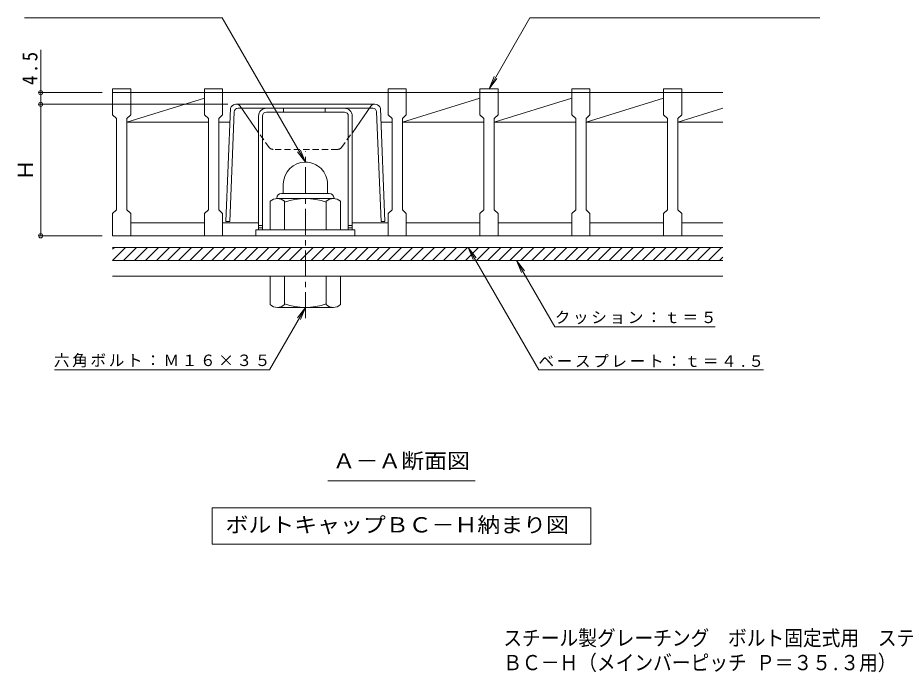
# Model space of a CAD drawing. Units: millimetres, scale not verified. Extents: x -343 to 383, y -270 to 273.
# Drawn here: x -343.1 to -1.9, y -270.3 to -18.9 of the extents above; entities that cross this region are included whole.
import ezdxf
from ezdxf.enums import TextEntityAlignment as Align

# ---------------------------------------------------------------- set-up
doc = ezdxf.new("R2010")
doc.units = ezdxf.units.MM
doc.header["$LTSCALE"] = 2
doc.header["$PDMODE"] = 32
doc.header["$PDSIZE"] = 1.6
doc.linetypes.add('CHAIN1', pattern=[8, 5, -1, 1, -1])
doc.linetypes.add('DASHED1', pattern=[1.8, 1.2, -0.6])
for name, color, linetype, lineweight in [('D-1', 2, 'Continuous', 18), ('D-2', 3, 'Continuous', 18), ('D-4', 7, 'Continuous', 18), ('D-5', 7, 'Continuous', 18), ('D-8', 4, 'Continuous', 18), ('D-9', 2, 'Continuous', 18)]:
    doc.layers.add(name, color=color, linetype=linetype, lineweight=lineweight)
doc.layers.add('F-5_F-5ﾚｲﾔ', color=2, linetype='Continuous')
doc.styles.add('ＭＳ ゴシック', font='')
doc.styles.get('ＭＳ ゴシック').set_extended_font_data('MS Gothic')

msp = doc.modelspace()

# ---------------------------------------------------------------- linework, layer by layer
at = {"layer": 'D-1', "linetype": 'CHAIN1'}
msp.add_line((-232.509, -134.302), (-232.509, -70.115), dxfattribs=at)
at = {"layer": 'D-1'}
for p, q in [((-241.009, -82.809), (-241.009, -86.309)), ((-224.009, -82.799), (-224.009, -86.309)), ((-243.509, -88.109), (-243.509, -88.309)), ((-221.759, -88.309), (-243.259, -88.309)), ((-241.709, -86.309), (-223.309, -86.309)), ((-221.509, -88.109), (-221.509, -88.309)), ((-246.01, -100.309), (-246.01, -89.347)), ((-240.509, -100.309), (-240.509, -89.347)), ((-224.509, -100.309), (-224.509, -89.347)), ((-219.009, -100.309), (-219.009, -89.347)), ((-213.51, -100.309), (-251.509, -100.309)), ((-251.509, -102.609), (-251.509, -100.309)), ((-213.51, -102.609), (-213.51, -100.309)), ((-306.684, -112.109), (-301.684, -107.109)), ((-306.609, -107.109), (-72.027, -107.109)), ((-306.609, -107.791), (-305.927, -107.109)), ((-302.442, -112.109), (-297.442, -107.109)), ((-298.199, -112.109), (-293.199, -107.109)), ((-293.957, -112.109), (-288.957, -107.109)), ((-289.714, -112.109), (-284.714, -107.109)), ((-285.471, -112.109), (-280.471, -107.109)), ((-281.229, -112.109), (-276.229, -107.109)), ((-276.986, -112.109), (-271.986, -107.109)), ((-272.743, -112.109), (-267.743, -107.109)), ((-268.501, -112.109), (-263.501, -107.109)), ((-264.258, -112.109), (-259.258, -107.109)), ((-260.015, -112.109), (-255.016, -107.109)), ((-255.773, -112.109), (-250.773, -107.109)), ((-251.53, -112.109), (-246.53, -107.109)), ((-247.288, -112.109), (-242.288, -107.109)), ((-243.045, -112.109), (-238.045, -107.109)), ((-238.802, -112.109), (-233.802, -107.109)), ((-234.56, -112.109), (-229.56, -107.109)), ((-230.317, -112.109), (-225.317, -107.109)), ((-226.075, -112.109), (-221.075, -107.109)), ((-221.832, -112.109), (-216.832, -107.109)), ((-217.589, -112.109), (-212.589, -107.109)), ((-213.347, -112.109), (-208.347, -107.109)), ((-209.104, -112.109), (-204.104, -107.109)), ((-204.861, -112.109), (-199.861, -107.109)), ((-200.619, -112.109), (-195.619, -107.109)), ((-196.376, -112.109), (-191.376, -107.109)), ((-192.133, -112.109), (-187.133, -107.109)), ((-187.891, -112.109), (-182.891, -107.109)), ((-183.648, -112.109), (-178.648, -107.109)), ((-179.406, -112.109), (-174.406, -107.109)), ((-175.163, -112.109), (-170.163, -107.109)), ((-170.92, -112.109), (-165.92, -107.109)), ((-166.678, -112.109), (-161.678, -107.109)), ((-162.435, -112.109), (-157.435, -107.109)), ((-158.192, -112.109), (-153.192, -107.109)), ((-153.95, -112.109), (-148.95, -107.109)), ((-149.707, -112.109), (-144.707, -107.109)), ((-145.464, -112.109), (-140.464, -107.109)), ((-141.222, -112.109), (-136.222, -107.109)), ((-136.979, -112.109), (-131.979, -107.109)), ((-132.737, -112.109), (-127.737, -107.109)), ((-128.494, -112.109), (-123.494, -107.109)), ((-124.251, -112.109), (-119.251, -107.109)), ((-120.009, -112.109), (-115.009, -107.109)), ((-115.766, -112.109), (-110.766, -107.109)), ((-111.523, -112.109), (-106.523, -107.109)), ((-107.281, -112.109), (-102.281, -107.109)), ((-103.038, -112.109), (-98.038, -107.109)), ((-98.795, -112.109), (-93.796, -107.109)), ((-94.553, -112.109), (-89.553, -107.109)), ((-90.31, -112.109), (-85.31, -107.109)), ((-86.068, -112.109), (-81.068, -107.109)), ((-81.825, -112.109), (-76.825, -107.109)), ((-77.582, -112.109), (-72.582, -107.109)), ((-72.027, -112.109), (-306.609, -112.109)), ((-73.34, -112.109), (-72.027, -110.796)), ((-72.027, -118.109), (-306.609, -118.109)), ((-246.01, -118.109), (-246.01, -129.07)), ((-240.509, -118.109), (-240.509, -129.07)), ((-224.509, -118.109), (-224.509, -129.07)), ((-219.009, -118.109), (-219.009, -129.07)), ((-221.759, -130.109), (-243.259, -130.109))]:
    msp.add_line(p, q, dxfattribs=at)
for centre, radius, start, end in [((-232.509, -82.809), 8.5, 90, 180), ((-232.499, -82.799), 8.49, 0, 90.06889), ((-243.259, -92.469), 4.16, 48.62012, 131.38165), ((-241.709, -88.109), 1.8, 90, 180), ((-232.509, -112.309), 24, 70.52881, 109.47119), ((-221.759, -92.469), 4.16, 48.61835, 131.37988), ((-223.309, -88.109), 1.8, 0, 90), ((-243.259, -125.949), 4.16, 228.61835, 311.37988), ((-232.509, -106.108), 24, 250.52881, 289.47119), ((-221.759, -125.949), 4.16, 228.62012, 311.38165)]:
    msp.add_arc(centre, radius, start, end, dxfattribs=at)
at = {"layer": 'D-2'}
for p, q in [((-306.609, -46.109), (-299.609, -46.109)), ((-306.609, -46.109), (-306.609, -47.609)), ((-306.609, -47.609), (-299.609, -47.609)), ((-306.609, -56.109), (-306.609, -47.609)), ((-299.609, -46.109), (-299.609, -47.609)), ((-299.609, -47.609), (-299.609, -56.109)), ((-299.609, -47.609), (-271.309, -47.609)), ((-271.309, -46.109), (-264.309, -46.109)), ((-271.309, -46.109), (-271.309, -47.609)), ((-271.309, -47.609), (-264.309, -47.609)), ((-271.309, -56.109), (-271.309, -47.609)), ((-264.309, -46.109), (-264.309, -47.609)), ((-264.309, -47.609), (-264.309, -56.109)), ((-264.309, -47.609), (-200.709, -47.609)), ((-200.709, -46.109), (-193.709, -46.109)), ((-200.709, -46.109), (-200.709, -47.609)), ((-200.709, -47.609), (-193.709, -47.609)), ((-200.709, -56.109), (-200.709, -47.609)), ((-193.709, -46.109), (-193.709, -47.609)), ((-193.709, -47.609), (-193.709, -56.109)), ((-193.709, -47.609), (-165.409, -47.609)), ((-165.409, -46.109), (-158.409, -46.109)), ((-165.409, -46.109), (-165.409, -47.609)), ((-165.409, -47.609), (-158.409, -47.609)), ((-165.409, -56.109), (-165.409, -47.609)), ((-158.409, -46.109), (-158.409, -47.609)), ((-158.409, -47.609), (-158.409, -56.109)), ((-158.409, -47.609), (-130.109, -47.609)), ((-130.109, -46.109), (-123.109, -46.109)), ((-130.109, -46.109), (-130.109, -47.609)), ((-130.109, -47.609), (-123.109, -47.609)), ((-130.109, -56.109), (-130.109, -47.609)), ((-123.109, -46.109), (-123.109, -47.609)), ((-123.109, -47.609), (-123.109, -56.109)), ((-123.109, -47.609), (-94.809, -47.609)), ((-94.809, -46.109), (-87.809, -46.109)), ((-94.809, -46.109), (-94.809, -47.609)), ((-94.809, -47.609), (-87.809, -47.609)), ((-94.809, -56.109), (-94.809, -47.609)), ((-87.809, -46.109), (-87.809, -47.609)), ((-87.809, -47.609), (-87.809, -56.109)), ((-87.809, -47.609), (-72.027, -47.609)), ((-301.109, -58.909), (-271.309, -49.758)), ((-195.209, -58.909), (-165.409, -49.758)), ((-159.909, -58.909), (-130.109, -49.758)), ((-124.609, -58.909), (-94.809, -49.758)), ((-89.309, -58.909), (-72.027, -53.602)), ((-306.609, -56.109), (-305.109, -57.609)), ((-305.109, -92.609), (-305.109, -57.609)), ((-301.109, -57.609), (-299.609, -56.109)), ((-301.109, -57.609), (-301.109, -92.609)), ((-271.309, -56.109), (-269.809, -57.609)), ((-269.809, -92.609), (-269.809, -57.609)), ((-265.809, -57.609), (-264.309, -56.109)), ((-265.809, -57.609), (-265.809, -92.609)), ((-200.709, -56.109), (-199.209, -57.609)), ((-199.209, -92.609), (-199.209, -57.609)), ((-195.209, -57.609), (-193.709, -56.109)), ((-195.209, -57.609), (-195.209, -92.609)), ((-165.409, -56.109), (-163.909, -57.609)), ((-163.909, -92.609), (-163.909, -57.609)), ((-159.909, -57.609), (-158.409, -56.109)), ((-159.909, -57.609), (-159.909, -92.609)), ((-130.109, -56.109), (-128.609, -57.609)), ((-128.609, -92.609), (-128.609, -57.609)), ((-124.609, -57.609), (-123.109, -56.109)), ((-124.609, -57.609), (-124.609, -92.609)), ((-94.809, -56.109), (-93.309, -57.609)), ((-93.309, -92.609), (-93.309, -57.609)), ((-89.309, -57.609), (-87.809, -56.109)), ((-89.309, -57.609), (-89.309, -92.609)), ((-301.109, -58.909), (-269.809, -58.909)), ((-265.809, -58.909), (-261.51, -58.909)), ((-203.466, -58.909), (-199.209, -58.909)), ((-195.209, -58.909), (-163.909, -58.909)), ((-159.909, -58.909), (-128.609, -58.909)), ((-124.609, -58.909), (-93.309, -58.909)), ((-89.309, -58.909), (-72.027, -58.909)), ((-305.109, -92.609), (-306.609, -94.109)), ((-306.609, -102.609), (-306.609, -94.109)), ((-301.109, -92.609), (-299.609, -94.109)), ((-299.609, -94.109), (-299.609, -102.609)), ((-269.809, -92.609), (-271.309, -94.109)), ((-271.309, -102.609), (-271.309, -94.109)), ((-265.809, -92.609), (-264.309, -94.109)), ((-264.309, -94.109), (-264.309, -102.609)), ((-199.209, -92.609), (-200.709, -94.109)), ((-200.709, -102.609), (-200.709, -94.109)), ((-195.209, -92.609), (-193.709, -94.109)), ((-193.709, -94.109), (-193.709, -102.609)), ((-163.909, -92.609), (-165.409, -94.109)), ((-165.409, -102.609), (-165.409, -94.109)), ((-159.909, -92.609), (-158.409, -94.109)), ((-158.409, -94.109), (-158.409, -102.609)), ((-128.609, -92.609), (-130.109, -94.109)), ((-130.109, -102.609), (-130.109, -94.109)), ((-124.609, -92.609), (-123.109, -94.109)), ((-123.109, -94.109), (-123.109, -102.609)), ((-93.309, -92.609), (-94.809, -94.109)), ((-94.809, -102.609), (-94.809, -94.109)), ((-89.309, -92.609), (-87.809, -94.109)), ((-87.809, -94.109), (-87.809, -102.609)), ((-299.609, -97.609), (-271.309, -97.609)), ((-264.309, -97.609), (-250.509, -97.609)), ((-214.509, -97.609), (-200.709, -97.609)), ((-193.709, -97.609), (-165.409, -97.609)), ((-158.409, -97.609), (-130.109, -97.609)), ((-123.109, -97.609), (-94.809, -97.609)), ((-87.809, -97.609), (-72.027, -97.609)), ((-72.027, -102.609), (-306.609, -102.609)), ((-72.027, -107.109), (-306.609, -107.109))]:
    msp.add_line(p, q, dxfattribs=at)
at = {"layer": 'D-4'}
for p, q in [((-334.235, -47.609), (-334.235, -31.189)), ((-334.835, -47.609), (-310.609, -47.609)), ((-334.235, -52.109), (-334.235, -47.609)), ((-334.835, -52.109), (-262.33, -52.109)), ((-334.235, -102.609), (-334.235, -52.109)), ((-334.835, -102.609), (-310.609, -102.609))]:
    msp.add_line(p, q, dxfattribs=at)
for p in [(-334.235, -47.609), (-334.235, -52.109), (-334.235, -102.609)]:
    msp.add_point(p, dxfattribs=at)
at = {"layer": 'D-5'}
for p, q in [((-340.521, -18.864), (-264.521, -18.864)), ((-232.509, -74.309), (-264.521, -18.864)), ((-161.909, -46.109), (-146.179, -18.864)), ((-34.698, -18.864), (-146.179, -18.864)), ((-161.909, -46.109), (-159.996, -41.489)), ((-161.909, -46.109), (-158.866, -42.142)), ((-232.509, -74.309), (-235.553, -70.342)), ((-232.509, -74.309), (-234.423, -69.689)), ((-169.875, -107.109), (-167.962, -111.728)), ((-169.875, -107.109), (-166.831, -111.075)), ((-169.875, -107.109), (-142.745, -154.1)), ((-151.334, -112.109), (-149.421, -116.728)), ((-151.334, -112.109), (-148.29, -116.075)), ((-151.334, -112.109), (-136.655, -137.534)), ((-232.509, -130.109), (-246.361, -154.1)), ((-232.509, -130.109), (-235.553, -134.075)), ((-232.509, -130.109), (-234.423, -134.728)), ((-74.981, -137.534), (-136.655, -137.534)), ((-328.989, -154.1), (-246.361, -154.1)), ((-56.431, -154.1), (-142.745, -154.1)), ((-223.856, -196.767), (-167.256, -196.767)), ((-268.355, -207.134), (-122.757, -207.134)), ((-122.757, -207.134), (-122.757, -221.134))]:
    msp.add_line(p, q, dxfattribs=at)
msp.add_lwpolyline([(-268.355, -207.134), (-268.355, -221.134), (-122.757, -221.134)], dxfattribs=at)
at = {"layer": 'D-8'}
for p, q in [((-247.509, -53.609), (-217.509, -53.609)), ((-240.896, -55.109), (-240.896, -53.609)), ((-224.896, -55.109), (-224.896, -53.609)), ((-250.509, -56.609), (-250.509, -100.309)), ((-249.009, -56.609), (-249.009, -100.309)), ((-217.509, -55.109), (-247.509, -55.109)), ((-216.009, -56.609), (-216.009, -100.309)), ((-214.509, -56.609), (-214.509, -100.309)), ((-250.509, -98.609), (-249.009, -98.609)), ((-216.009, -98.609), (-214.509, -98.609)), ((-250.509, -99.609), (-249.009, -99.609)), ((-216.009, -99.609), (-214.509, -99.609))]:
    msp.add_line(p, q, dxfattribs=at)
for centre, radius, start, end in [((-247.509, -56.609), 3, 90, 180), ((-217.509, -56.609), 3, 0, 90), ((-247.509, -56.609), 1.5, 90, 180), ((-217.509, -56.609), 1.5, 0, 90)]:
    msp.add_arc(centre, radius, start, end, dxfattribs=at)
at = {"layer": 'D-9'}
for p, q in [((-261.298, -53.609), (-263.04, -97.109)), ((-205.781, -52.109), (-259.238, -52.109)), ((-258.356, -53.609), (-256.963, -53.609)), ((-250.544, -63.012), (-257.565, -52.859)), ((-206.62, -53.609), (-256.963, -53.609)), ((-214.431, -63.042), (-207.411, -52.859)), ((-203.678, -53.609), (-201.936, -97.109)), ((-259.855, -55.049), (-261.541, -97.169)), ((-205.121, -55.049), (-203.435, -97.169)), ((-263.04, -97.109), (-261.541, -97.169)), ((-201.936, -97.109), (-203.435, -97.169))]:
    msp.add_line(p, q, dxfattribs=at)
at = {"layer": 'D-9', "linetype": 'DASHED1'}
for p, q in [((-246.396, -68.686), (-250.509, -62.988)), ((-218.622, -68.686), (-214.509, -62.988)), ((-220.182, -69.434), (-244.836, -69.434))]:
    msp.add_line(p, q, dxfattribs=at)
at = {"layer": 'D-9'}
for centre, radius, start, end in [((-259.217, -54.302), 2.194, 41.15582, 161.56279), ((-258.356, -55.109), 1.5, 90, 177.70665), ((-205.759, -54.302), 2.194, 18.43721, 138.84418), ((-206.62, -55.109), 1.5, 2.29335, 90)]:
    msp.add_arc(centre, radius, start, end, dxfattribs=at)
at = {"layer": 'D-9', "linetype": 'DASHED1'}
for centre, start, end in [((-244.836, -67.434), 218.74638, 270), ((-220.182, -67.434), 270, 321.25362)]:
    msp.add_arc(centre, 2, start, end, dxfattribs=at)

# ---------------------------------------------------------------- texts
at = {"layer": 'D-4', "color": 2, "style": 'ＭＳ ゴシック'}
msp.add_text('Ｈ', height=5.865, rotation=90, dxfattribs=at).set_placement((-335.435, -81.359), align=Align.BOTTOM_LEFT)
at = {"layer": 'D-4', "color": 2, "insert": (-335.435, -44.689), "char_height": 5.865, "attachment_point": 7, "rotation": 90, "style": 'ＭＳ ゴシック'}
msp.add_mtext('\\T1.27;\\W0.9;4.5', dxfattribs=at)
at = {"layer": 'D-5', "color": 2, "style": 'ＭＳ ゴシック', "width": 1.1}
for s, p in [('Ａ－Ａ断面図', (-222.056, -193.767)), ('ボルトキャップＢＣ－Ｈ納まり図', (-263.197, -218.334))]:
    msp.add_text(s, height=5.865, dxfattribs=at).set_placement(p, align=Align.BOTTOM_LEFT)
at = {"layer": 'D-5', "char_height": 4.399, "attachment_point": 7, "style": 'ＭＳ ゴシック'}
for s, insert in [('\\T1.17;クッション：ｔ＝５', (-136.654, -136.603)), ('\\T1.17;六角ボルト：Ｍ１６×３５', (-329.175, -153.168)), ('\\T1.17;ベースプレート：ｔ＝４.５', (-142.931, -153.168))]:
    msp.add_mtext(s, dxfattribs=dict(at, insert=insert))
at = {"layer": 'F-5_F-5ﾚｲﾔ', "style": 'ＭＳ ゴシック', "width": 0.9}
for s, p in [('スチール製グレーチング\u3000ボルト固定式用\u3000ステンレス製ボルトキャップ', (-156.44, -261.817)), ('ＢＣ－Ｈ（メインバーピッチ Ｐ＝３５.３用）', (-156.44, -271.267))]:
    msp.add_text(s, height=5.865, dxfattribs=at).set_placement(p, align=Align.BOTTOM_LEFT)

doc.saveas('drawing.dxf')
